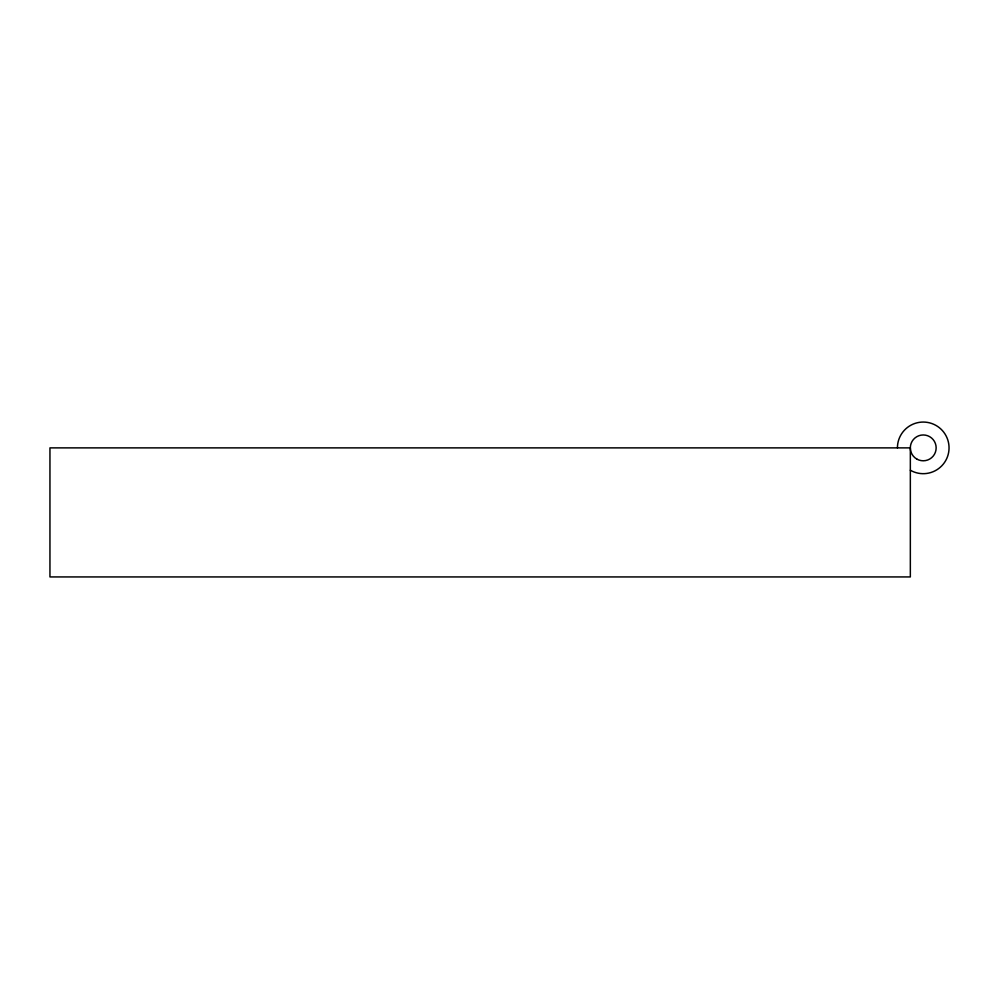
<?xml version="1.0" encoding="UTF-8"?>
<svg xmlns="http://www.w3.org/2000/svg" width="999" height="999" viewBox="0 0 999 999"><rect width="100%" height="100%" fill="white"/><g stroke="black" fill="none" stroke-linecap="round" stroke-linejoin="round"><path stroke-width="1.5" d="M897.427 447.877A25.812 25.812 0 0 1 927.721 422.452A25.812 25.812 0 0 1 947.489 456.705A25.812 25.812 0 0 1 910.339 470.229M910.339 447.877L49.95 447.877L49.95 576.935L910.339 576.935L910.339 447.877M916.782 459.053A12.9 12.9 0 0 0 936.15 447.877A12.9 12.9 0 0 0 916.782 436.7A12.9 12.9 0 0 0 916.782 459.053"/></g></svg>
